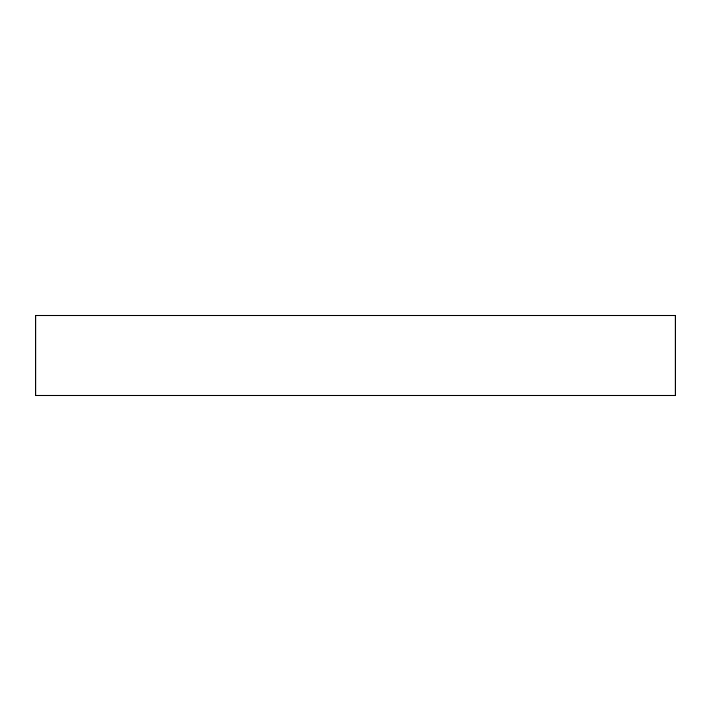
<?xml version="1.0" encoding="UTF-8"?>
<svg xmlns="http://www.w3.org/2000/svg" width="711" height="711" viewBox="0 0 711 711"><rect width="100%" height="100%" fill="white"/><g stroke="black" fill="none" stroke-linecap="round" stroke-linejoin="round"><path stroke-width="1.07" d="M35.55 395.494L35.55 315.506L675.45 315.506L675.45 395.494L35.55 395.494L35.55 315.506M675.45 395.494L675.45 315.506"/></g></svg>
